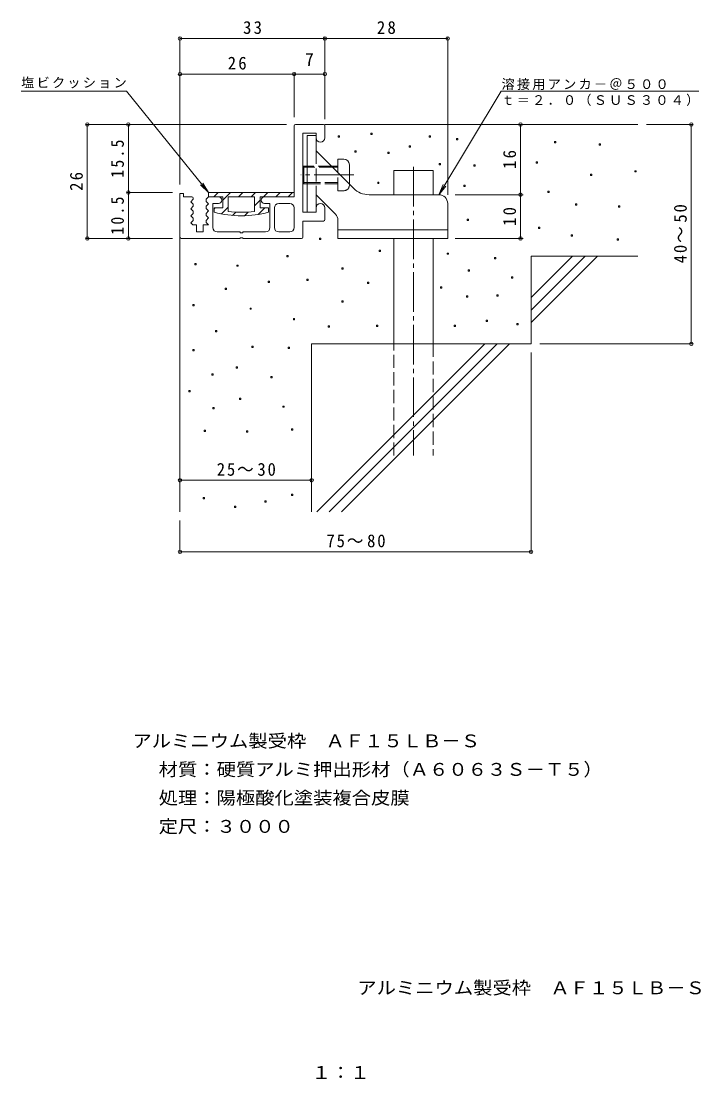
# Model space of a CAD drawing. Units: millimetres on the paper. Extents: x -87 to 68, y -133 to 108.
import ezdxf
from ezdxf.enums import TextEntityAlignment as Align

# ---------------------------------------------------------------- set-up
doc = ezdxf.new("R2010")
doc.units = ezdxf.units.MM
doc.header["$PDMODE"] = 32
doc.header["$PDSIZE"] = 0.8
doc.linetypes.add('CHAIN2', pattern=[12, 9, -1, 1, -1])
doc.linetypes.add('DASHED3', pattern=[4, 3, -1])
for name, color, linetype, lineweight in [('0-0_通り芯', 7, 'Continuous', 9), ('0-1_躯体', 2, 'Continuous', 9), ('0-4_その他', 7, 'Continuous', 9), ('0-5_寸法', 7, 'Continuous', 9), ('0-6_ハッチ', 6, 'Continuous', 9), ('0-9', 4, 'Continuous', 9), ('0-A', 3, 'Continuous', 9)]:
    doc.layers.add(name, color=color, linetype=linetype, lineweight=lineweight)
doc.layers.add('F-4_F-4ﾚｲﾔ', color=2, linetype='Continuous')
doc.styles.add('ＭＳ ゴシック', font='')
doc.styles.get('ＭＳ ゴシック').set_extended_font_data('MS Gothic')

msp = doc.modelspace()

# ---------------------------------------------------------------- linework, layer by layer
at = {"layer": '0-0_通り芯'}
for points in [[(-7.171, 81.912), (-7.171, 82.212), (-6.871, 82.212), (-6.871, 81.912)], [(-14.65, 81.296), (-14.65, 81.597), (-14.35, 81.597), (-14.35, 81.296)], [(6.126, 81.332), (6.126, 81.632), (6.426, 81.632), (6.426, 81.332)], [(12.335, 80.713), (12.335, 81.013), (12.635, 81.013), (12.635, 80.713)], [(34.693, 80.013), (34.693, 80.313), (34.993, 80.313), (34.993, 80.013)], [(44.844, 79.471), (44.844, 79.771), (45.144, 79.771), (45.144, 79.471)], [(-10.846, 77.922), (-10.846, 78.222), (-10.546, 78.222), (-10.546, 77.922)], [(-3.322, 77.612), (-3.322, 77.912), (-3.022, 77.912), (-3.022, 77.612)], [(1.521, 79.028), (1.521, 79.328), (1.821, 79.328), (1.821, 79.028)], [(8.412, 75.02), (8.412, 75.32), (8.712, 75.32), (8.712, 75.02)], [(16.32, 74.722), (16.32, 75.022), (16.62, 75.022), (16.62, 74.722)], [(30.523, 75.407), (30.523, 75.707), (30.823, 75.707), (30.823, 75.407)], [(42.852, 72.594), (42.852, 72.895), (43.152, 72.895), (43.152, 72.594)], [(52.965, 73.381), (52.965, 73.681), (53.265, 73.681), (53.265, 73.381)], [(-5.628, 70.761), (-5.628, 71.061), (-5.328, 71.061), (-5.328, 70.761)], [(13.985, 70.051), (13.985, 70.351), (14.285, 70.351), (14.285, 70.051)], [(33.159, 68.715), (33.159, 69.015), (33.459, 69.015), (33.459, 68.715)], [(39.43, 65.801), (39.43, 66.101), (39.73, 66.101), (39.73, 65.801)], [(49.226, 65.331), (49.226, 65.631), (49.526, 65.631), (49.526, 65.331)], [(14.77, 62.337), (14.77, 62.637), (15.07, 62.637), (15.07, 62.337)], [(31.014, 60.471), (31.014, 60.771), (31.314, 60.771), (31.314, 60.471)], [(-18.895, 58.001), (-18.895, 58.301), (-18.595, 58.301), (-18.595, 58.001)], [(38.483, 58.763), (38.483, 59.063), (38.783, 59.063), (38.783, 58.763)], [(48.924, 57.818), (48.924, 58.118), (49.224, 58.118), (49.224, 57.818)], [(-5.315, 55.274), (-5.315, 55.575), (-5.015, 55.575), (-5.015, 55.274)], [(-26.363, 54.05), (-26.363, 54.351), (-26.063, 54.351), (-26.063, 54.05)], [(10.23, 54.608), (10.23, 54.908), (10.53, 54.908), (10.53, 54.608)], [(20.976, 53.609), (20.976, 53.909), (21.276, 53.909), (21.276, 53.609)], [(-47.304, 52.214), (-47.304, 52.515), (-47.004, 52.515), (-47.004, 52.214)], [(-37.705, 51.873), (-37.705, 52.173), (-37.405, 52.173), (-37.405, 51.873)], [(-13.831, 51.224), (-13.831, 51.524), (-13.531, 51.524), (-13.531, 51.224)], [(14.997, 50.757), (14.997, 51.057), (15.297, 51.057), (15.297, 50.757)], [(-30.597, 48.169), (-30.597, 48.469), (-30.297, 48.469), (-30.297, 48.169)], [(-21.767, 48.642), (-21.767, 48.942), (-21.467, 48.942), (-21.467, 48.642)], [(-7.954, 47.961), (-7.954, 48.261), (-7.655, 48.261), (-7.655, 47.961)], [(24.87, 49.178), (24.87, 49.478), (25.17, 49.478), (25.17, 49.178)], [(-40.36, 46.576), (-40.36, 46.876), (-40.06, 46.876), (-40.06, 46.576)], [(8.707, 46.922), (8.707, 47.222), (9.007, 47.222), (9.007, 46.922)], [(-13.771, 43.668), (-13.771, 43.968), (-13.471, 43.968), (-13.471, 43.668)], [(14.602, 44.833), (14.602, 45.134), (14.902, 45.134), (14.902, 44.833)], [(21.494, 45.061), (21.494, 45.362), (21.794, 45.362), (21.794, 45.061)], [(-47.754, 42.859), (-47.754, 43.159), (-47.454, 43.159), (-47.454, 42.859)], [(-34.722, 42.069), (-34.722, 42.369), (-34.422, 42.369), (-34.422, 42.069)], [(-24.849, 39.7), (-24.849, 40), (-24.549, 40), (-24.549, 39.7)], [(19.119, 39.321), (19.119, 39.621), (19.419, 39.621), (19.419, 39.321)], [(26.055, 38.515), (26.055, 38.815), (26.355, 38.815), (26.355, 38.515)], [(-42.62, 36.935), (-42.62, 37.235), (-42.32, 37.235), (-42.32, 36.935)], [(-16.897, 37.971), (-16.897, 38.271), (-16.597, 38.271), (-16.597, 37.971)], [(-5.893, 38.12), (-5.893, 38.42), (-5.593, 38.42), (-5.593, 38.12)], [(11.838, 38.12), (11.838, 38.42), (12.138, 38.42), (12.138, 38.12)], [(-47.783, 32.591), (-47.783, 32.891), (-47.483, 32.891), (-47.483, 32.591)], [(-34.327, 33.381), (-34.327, 33.681), (-34.027, 33.681), (-34.027, 33.381)], [(-26.034, 33.15), (-26.034, 33.45), (-25.734, 33.45), (-25.734, 33.15)], [(-37.881, 28.642), (-37.881, 28.942), (-37.581, 28.942), (-37.581, 28.642)], [(-43.41, 27.062), (-43.41, 27.362), (-43.11, 27.362), (-43.11, 27.062)], [(-29.983, 26.436), (-29.983, 26.737), (-29.683, 26.737), (-29.683, 26.436)], [(-48.65, 23.263), (-48.65, 23.563), (-48.35, 23.563), (-48.35, 23.263)], [(-37.092, 21.533), (-37.092, 21.833), (-36.791, 21.833), (-36.791, 21.533)], [(-43.213, 19.361), (-43.213, 19.661), (-42.913, 19.661), (-42.913, 19.361)], [(-27.219, 19.723), (-27.219, 20.023), (-26.919, 20.023), (-26.919, 19.723)], [(-45.187, 14.227), (-45.187, 14.527), (-44.887, 14.527), (-44.887, 14.227)], [(-25.266, 14.516), (-25.266, 14.816), (-24.966, 14.816), (-24.966, 14.516)], [(-35.512, 14.03), (-35.512, 14.33), (-35.212, 14.33), (-35.212, 14.03)], [(-45.385, -1.139), (-45.385, -0.839), (-45.085, -0.839), (-45.085, -1.139)], [(-31.307, -1.882), (-31.307, -1.582), (-31.007, -1.582), (-31.007, -1.882)], [(-25.244, -0.349), (-25.244, -0.049), (-24.944, -0.049), (-24.944, -0.349)], [(-38.276, -3.114), (-38.276, -2.814), (-37.976, -2.814), (-37.976, -3.114)]]:
    msp.add_lwpolyline(points, close=True, dxfattribs=at)
at = {"layer": '0-1_躯体'}
for p, q in [((-24.676, 83.903), (-24.676, 67.703)), ((-24.376, 84.203), (-17.976, 84.203)), ((-19.676, 82.203), (-22.676, 82.203)), ((-22.676, 82.203), (-22.676, 64.203)), ((-19.676, 82.203), (-19.676, 81.203)), ((-17.676, 83.903), (-17.676, 81.203)), ((-50.676, 68.503), (-49.876, 68.503)), ((-50.676, 68.503), (-50.676, 58.503)), ((-49.876, 68.503), (-49.876, 67.703)), ((-47.976, 67.703), (-49.876, 67.703)), ((-44.176, 67.703), (-44.676, 67.153)), ((-41.926, 67.703), (-44.176, 67.703)), ((-24.676, 67.703), (-31.426, 67.703)), ((-47.676, 67.153), (-48.176, 66.603)), ((-48.176, 66.603), (-47.676, 66.053)), ((-47.676, 65.553), (-48.176, 65.003)), ((-47.676, 67.403), (-47.676, 67.153)), ((-47.676, 66.053), (-47.676, 65.553)), ((-44.676, 67.153), (-44.676, 66.653)), ((-44.676, 66.653), (-44.176, 66.103)), ((-44.176, 66.103), (-44.676, 65.553)), ((-44.676, 65.553), (-44.676, 65.053)), ((-41.926, 66.203), (-43.176, 66.203)), ((-43.176, 60.703), (-43.176, 66.203)), ((-30.176, 66.203), (-31.426, 66.203)), ((-30.176, 60.703), (-30.176, 66.203)), ((-29.176, 65.203), (-29.176, 60.703)), ((-28.176, 66.203), (-25.676, 66.203)), ((-24.676, 65.203), (-24.676, 60.703)), ((-19.676, 65.203), (-19.676, 64.203)), ((-17.676, 62.503), (-17.676, 65.203)), ((-48.176, 65.003), (-47.676, 64.453)), ((-47.676, 63.953), (-48.176, 63.403)), ((-48.176, 63.403), (-47.676, 62.853)), ((-47.676, 64.453), (-47.676, 63.953)), ((-47.676, 62.853), (-47.676, 62.353)), ((-44.676, 65.053), (-44.176, 64.503)), ((-44.176, 64.503), (-44.676, 63.953)), ((-44.676, 63.953), (-44.676, 63.453)), ((-44.676, 63.453), (-44.176, 62.903)), ((-44.176, 62.903), (-44.676, 62.353)), ((-19.676, 64.203), (-22.676, 64.203)), ((-47.676, 62.353), (-48.176, 61.803)), ((-48.176, 61.803), (-47.721, 61.303)), ((-46.926, 61.303), (-47.721, 61.303)), ((-46.926, 61.303), (-46.926, 59.703)), ((-44.676, 62.353), (-44.676, 61.853)), ((-44.676, 61.853), (-44.176, 61.303)), ((-17.976, 62.203), (-22.676, 62.203)), ((-22.676, 58.503), (-22.676, 62.203)), ((-50.376, 58.203), (-36.976, 58.203)), ((-46.926, 59.703), (-45.426, 59.703)), ((-42.176, 59.703), (-36.976, 59.703)), ((-36.976, 59.703), (-36.976, 59.503)), ((-36.976, 59.503), (-36.376, 59.503)), ((-36.376, 59.703), (-36.376, 59.503)), ((-31.176, 59.703), (-36.376, 59.703)), ((-36.376, 58.403), (-36.376, 58.203)), ((-22.976, 58.203), (-36.376, 58.203)), ((-28.176, 59.703), (-25.676, 59.703))]:
    msp.add_line(p, q, dxfattribs=at)
for points in [[(-44.176, 61.303), (-45.426, 61.303), (-45.426, 59.703)], [(-36.376, 58.403), (-36.976, 58.403), (-36.976, 58.203)]]:
    msp.add_lwpolyline(points, dxfattribs=at)
for centre, radius, start, end in [((-24.376, 83.903), 0.3, 90, 180), ((-17.976, 83.903), 0.3, 0, 90), ((-18.676, 81.203), 1, 180, 0), ((-47.976, 67.403), 0.3, 0, 90), ((-41.926, 66.953), 0.75, 270, 90), ((-31.426, 66.953), 0.75, 90, 270), ((-28.176, 65.203), 1, 90, 180), ((-25.676, 65.203), 1, 0, 90), ((-18.676, 65.203), 1, 0, 180), ((-42.176, 60.703), 1, 180, 270), ((-31.176, 60.703), 1, 270, 0), ((-28.176, 60.703), 1, 180, 270), ((-25.676, 60.703), 1, 270, 0), ((-17.976, 62.503), 0.3, 270, 0), ((-50.376, 58.503), 0.3, 180, 270), ((-22.976, 58.503), 0.3, 270, 0)]:
    msp.add_arc(centre, radius, start, end, dxfattribs=at)
at = {"layer": '0-4_その他'}
for p, q in [((-50.676, 104.122), (-50.676, 70.503)), ((-17.676, 103.822), (-50.676, 103.822)), ((-17.676, 85.403), (-17.676, 104.122)), ((-17.676, 103.822), (10.324, 103.822)), ((10.324, 104.122), (10.324, 68.203)), ((-24.676, 95.701), (-50.676, 95.701)), ((-24.676, 96.001), (-24.676, 85.903)), ((-17.676, 95.701), (-24.676, 95.701)), ((-72.093, 84.203), (-26.376, 84.203)), ((-71.793, 84.203), (-71.793, 58.203)), ((-62.432, 84.203), (-62.432, 68.703)), ((26.934, 58.203), (26.934, 84.203)), ((66.139, 84.203), (55.629, 84.203)), ((65.839, 84.203), (65.839, 34.203)), ((-62.732, 68.703), (-52.376, 68.703)), ((-62.432, 68.703), (-62.432, 58.203)), ((12.028, 68.203), (27.534, 68.203)), ((-72.093, 58.203), (-52.376, 58.203)), ((12.028, 58.203), (27.534, 58.203)), ((66.139, 34.203), (31.324, 34.203)), ((29.324, -13.519), (29.324, 32.203)), ((-50.676, 3.079), (-20.676, 3.079)), ((-50.676, -13.519), (-50.676, -6.084)), ((-50.676, -13.219), (29.324, -13.219))]:
    msp.add_line(p, q, dxfattribs=at)
for p in [(-50.676, 103.822), (-17.676, 103.822), (10.324, 103.822), (-50.676, 95.701), (-24.676, 95.701), (-17.676, 95.701), (-71.793, 84.203), (-62.432, 84.203), (26.934, 84.203), (65.839, 84.203), (-62.432, 68.703), (26.934, 68.203), (-71.793, 58.203), (-62.432, 58.203), (26.934, 58.203), (65.839, 34.203), (-50.676, 3.079), (-20.676, 3.079), (-50.676, -13.219), (29.324, -13.219)]:
    msp.add_point(p, dxfattribs=at)
at = {"layer": '0-5_寸法'}
for p, q in [((-86.871, 91.782), (-62.871, 91.782)), ((8.324, 68.203), (22.507, 91.774)), ((22.507, 91.774), (67.551, 91.774)), ((-44.176, 68.703), (-45.482, 70.834)), ((8.324, 68.203), (9.323, 70.495)), ((8.324, 68.203), (9.882, 70.158))]:
    msp.add_line(p, q, dxfattribs=at)
msp.add_lwpolyline([(-62.871, 91.782), (-44.176, 68.703), (-45.99, 70.423)], dxfattribs=at)
at = {"layer": '0-6_ハッチ'}
for p, q in [((-17.676, 84.203), (53.629, 84.203)), ((-1.976, 73.703), (7.024, 73.703)), ((-1.976, 68.203), (-1.976, 73.703)), ((7.024, 68.203), (7.024, 73.703)), ((-50.676, 58.503), (-50.676, -4.084)), ((-1.976, 34.203), (-1.976, 58.203)), ((7.024, 34.203), (7.024, 58.203)), ((29.324, 54.203), (29.324, 34.203)), ((29.324, 44.735), (38.792, 54.203)), ((29.324, 39.078), (44.448, 54.203)), ((29.324, 41.907), (41.62, 54.203)), ((29.324, 54.203), (53.629, 54.203)), ((-20.676, 34.203), (29.324, 34.203)), ((-20.676, 34.203), (-20.676, -4.084)), ((-19.495, -4.084), (18.792, 34.203)), ((-16.666, -4.084), (21.62, 34.203)), ((-13.838, -4.084), (24.448, 34.203))]:
    msp.add_line(p, q, dxfattribs=at)
at = {"layer": '0-6_ハッチ', "linetype": 'CHAIN2'}
msp.add_line((2.524, 74.519), (2.524, 8.703), dxfattribs=at)
at = {"layer": '0-6_ハッチ', "linetype": 'DASHED3'}
for p, q in [((-1.976, 8.703), (-1.976, 34.203)), ((7.024, 34.203), (7.024, 8.703))]:
    msp.add_line(p, q, dxfattribs=at)
at = {"layer": '0-9'}
for p, q in [((-40.926, 67.703), (-44.176, 67.703)), ((-42.978, 67.703), (-41.978, 68.703)), ((-40.926, 66.927), (-39.15, 68.703)), ((-40.926, 67.703), (-40.926, 65.203)), ((-33.676, 67.703), (-39.676, 67.703)), ((-39.676, 67.703), (-39.676, 64.394)), ((-37.321, 67.703), (-36.321, 68.703)), ((-34.493, 67.703), (-33.493, 68.703)), ((-33.676, 67.703), (-33.676, 64.394)), ((-32.426, 67.703), (-32.426, 65.203)), ((-31.664, 67.703), (-30.664, 68.703)), ((-31.664, 67.703), (-31.664, 67.703)), ((-28.836, 67.703), (-27.836, 68.703)), ((-28.836, 67.703), (-28.836, 67.703)), ((-26.007, 67.703), (-25.007, 68.703)), ((-26.007, 67.703), (-26.007, 67.703)), ((-40.926, 65.203), (-42.876, 65.203)), ((-42.876, 65.203), (-42.876, 64.203)), ((-42.876, 64.977), (-42.65, 65.203)), ((-41.199, 63.825), (-39.676, 65.348)), ((-33.676, 65.691), (-32.426, 66.941)), ((-32.831, 63.707), (-31.336, 65.203)), ((-30.476, 65.203), (-32.426, 65.203)), ((-30.476, 65.203), (-30.476, 64.203)), ((-38.708, 63.487), (-37.958, 64.238)), ((-35.954, 63.413), (-35.112, 64.255))]:
    msp.add_line(p, q, dxfattribs=at)
at = {"layer": '0-9', "color": 2}
msp.add_line((-24.676, 67.703), (-32.426, 67.703), dxfattribs=at)
at = {"layer": '0-9'}
for points in [[(-24.676, 68.703), (-44.176, 68.703), (-44.176, 67.703)], [(-24.676, 68.703), (-24.676, 67.703), (-32.426, 67.703)]]:
    msp.add_lwpolyline(points, dxfattribs=at)
for radius, start, end in [(24.425, 255.29517, 284.70483), (23.625, 262.70462, 277.29538)]:
    msp.add_arc((-36.676, 87.828), radius, start, end, dxfattribs=at)
at = {"layer": '0-A'}
for p, q in [((-19.676, 81.703), (-21.676, 81.703)), ((-21.676, 81.703), (-21.676, 64.203)), ((-19.676, 81.703), (-19.676, 78.203)), ((-19.676, 78.203), (-11.14, 69.667)), ((-14.676, 73.203), (-14.676, 76.303)), ((-13.376, 76.303), (-14.676, 76.303)), ((-12.076, 75.003), (-12.076, 70.603)), ((-22.426, 74.703), (-22.676, 74.453)), ((-22.676, 74.453), (-22.676, 70.953)), ((-21.676, 74.453), (-22.676, 74.453)), ((-21.676, 74.703), (-22.426, 74.703)), ((-14.676, 74.703), (-16.176, 74.703)), ((-14.676, 74.453), (-15.926, 74.453)), ((-21.676, 70.953), (-22.676, 70.953)), ((-21.676, 70.703), (-22.426, 70.703)), ((-15.261, 63.788), (-19.676, 68.203)), ((-19.676, 68.203), (-19.676, 64.203)), ((-7.605, 68.203), (8.324, 68.203)), ((10.324, 66.203), (10.324, 58.203)), ((-19.676, 64.203), (-21.676, 64.203)), ((-14.676, 58.203), (-14.676, 62.374)), ((10.324, 60.203), (-14.676, 60.203)), ((10.324, 58.203), (-14.676, 58.203))]:
    msp.add_line(p, q, dxfattribs=at)
at = {"layer": '0-A', "linetype": 'DASHED3'}
for p, q in [((-19.676, 78.203), (-19.676, 68.203)), ((-16.176, 74.703), (-21.676, 74.703)), ((-15.926, 74.453), (-21.676, 74.453)), ((-14.676, 69.103), (-14.676, 73.203)), ((-14.676, 70.953), (-21.676, 70.953)), ((-14.676, 70.703), (-21.676, 70.703)), ((-12.076, 70.403), (-12.076, 70.603)), ((-13.376, 69.103), (-14.676, 69.103))]:
    msp.add_line(p, q, dxfattribs=at)
at = {"layer": '0-A', "linetype": 'CHAIN2'}
msp.add_line((-11.077, 72.703), (-23.16, 72.703), dxfattribs=at)
at = {"layer": '0-A'}
msp.add_lwpolyline([(-22.426, 74.703), (-22.426, 70.703), (-22.676, 70.953)], dxfattribs=at)
for centre, radius, start, end in [((-13.376, 75.003), 1.3, 0, 90), ((-7.605, 73.203), 5, 225, 270), ((8.324, 66.203), 2, 0, 90), ((-16.676, 62.374), 2, 0, 45)]:
    msp.add_arc(centre, radius, start, end, dxfattribs=at)
at = {"layer": '0-A', "linetype": 'DASHED3'}
msp.add_arc((-13.376, 70.403), 1.3, 270, 0, dxfattribs=at)

# ---------------------------------------------------------------- texts
at = {"layer": '0-4_その他', "color": 2, "style": 'ＭＳ ゴシック'}
msp.add_text('7', height=2.933, dxfattribs=at).set_placement((-22.176, 96.701), align=Align.BOTTOM_LEFT)
at = {"layer": '0-4_その他', "color": 2, "char_height": 2.933, "attachment_point": 7, "style": 'ＭＳ ゴシック'}
for s, insert in [('\\T1.27;\\W0.95;33', (-36.301, 104.822)), ('\\T1.27;\\W0.95;28', (-5.801, 104.822)), ('\\T1.27;\\W0.95;26', (-39.801, 96.701)), ('\\T1.22;\\W0.95;25～30', (-42.301, 4.079)), ('\\T1.22;\\W0.95;75～80', (-17.301, -12.219))]:
    msp.add_mtext(s, dxfattribs=dict(at, insert=insert))
at = {"layer": '0-4_その他', "color": 2, "char_height": 2.933, "attachment_point": 7, "rotation": 90, "style": 'ＭＳ ゴシック'}
for s, insert in [('\\T1.28;\\W0.9;15.5', (-63.432, 72.078)), ('\\T1.27;\\W0.95;16', (25.934, 74.078)), ('\\T1.27;\\W0.95;26', (-72.793, 69.078)), ('\\T1.28;\\W0.9;10.5', (-63.432, 59.078)), ('\\T1.27;\\W0.95;10', (25.934, 61.078)), ('\\T1.22;\\W0.95;40～50', (64.839, 52.578))]:
    msp.add_mtext(s, dxfattribs=dict(at, insert=insert))
at = {"layer": '0-5_寸法', "color": 2, "style": 'ＭＳ ゴシック', "width": 1.1}
for s, p in [('アルミニウム製受枠\u3000ＡＦ１５ＬＢ－Ｓ', (-61.513, -58.674)), ('材質：硬質アルミ押出形材（Ａ６０６３Ｓ－Ｔ５）', (-55.542, -65.174)), ('処理：陽極酸化塗装複合皮膜', (-55.542, -71.674)), ('定尺：３０００', (-55.542, -78.174))]:
    msp.add_text(s, height=2.933, dxfattribs=at).set_placement(p, align=Align.BOTTOM_LEFT)
at = {"layer": '0-5_寸法', "char_height": 2.199, "attachment_point": 7, "style": 'ＭＳ ゴシック'}
for s, insert in [('\\T1.17;塩ビクッション', (-86.871, 92.432)), ('\\T1.17;溶接用アンカ－＠５００', (22.59, 92.055)), ('\\T1.17;ｔ＝２．０（ＳＵＳ３０４）', (22.551, 88.398))]:
    msp.add_mtext(s, dxfattribs=dict(at, insert=insert))
at = {"layer": 'F-4_F-4ﾚｲﾔ', "style": 'ＭＳ ゴシック', "width": 1.1}
for s, p in [('アルミニウム製受枠\u3000ＡＦ１５ＬＢ－Ｓ', (-10.276, -114.97)), ('１：１', (-20.662, -134.262))]:
    msp.add_text(s, height=2.933, dxfattribs=at).set_placement(p, align=Align.BOTTOM_LEFT)

doc.saveas('drawing.dxf')
